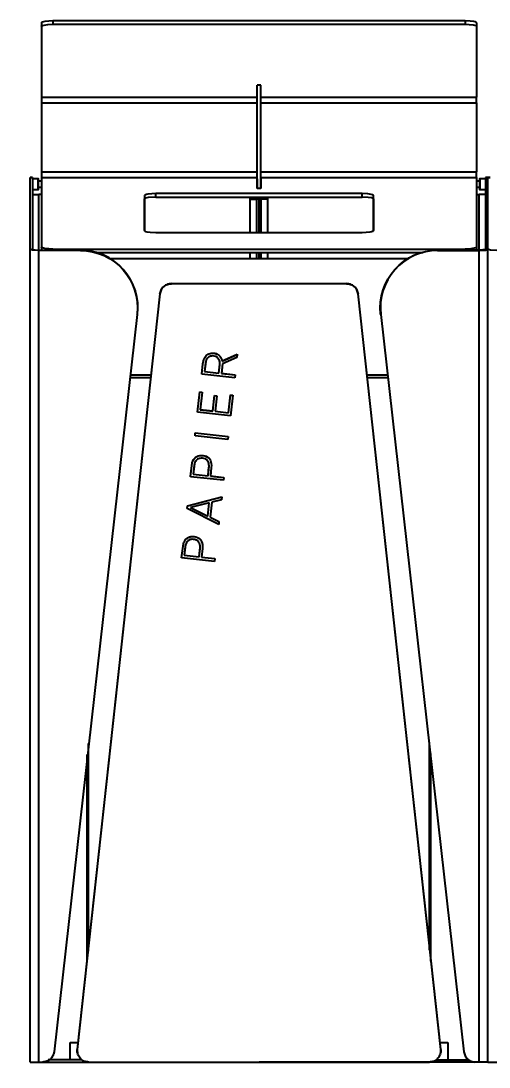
# Model space of a CAD drawing. Header units: millimetres. Extents: x 10782 to 23587, y 24555 to 29687.
# Drawn here: x 16756 to 17165, y 27637 to 28551 of the extents above; entities that cross this region are included whole.
import ezdxf

# ---------------------------------------------------------------- set-up
doc = ezdxf.new("R2010")
doc.units = ezdxf.units.MM
doc.header["$LTSCALE"] = 3
doc.layers.add('DomyÅ›lny', color=7, linetype='Continuous')
doc.styles.get("Standard").update_dxf_attribs({"font": 'arial.ttf'})
doc.dimstyles.new('MATEUSZ', dxfattribs={"dimtxt": 35, "dimasz": 16, "dimexe": 0.18, "dimexo": 0.0625, "dimgap": 0.09, "dimtad": 0, "dimdec": 0, "dimdsep": 46, "dimtxsty": 'Standard', "dimblk": 'DOT', "dimcen": 0.09, "dimse1": 1, "dimse2": 1, "dimadec": 0, "dimazin": 0, "dimtfac": 1, "dimtdec": 0, "dimtofl": 0, "dimtmove": 0, "dimatfit": 3, "dimfxl": 1, "dimtolj": 1, "dimtzin": 0, "dimlwd": 9, "dimlwe": 9, "dimarcsym": 0})

# ---------------------------------------------------------------- blocks, each defined once
blk = doc.blocks.new('_Dot')
at = {"color": 0, "linetype": 'ByBlock', "lineweight": -2}
blk.add_line((-0.5, 0), (-1, 0), dxfattribs=at)
at = {"color": 0, "linetype": 'ByBlock', "const_width": 0.5}
blk.add_lwpolyline([(-0.25, 0, 1), (0.25, 0, 1)], format="xyb", close=True, dxfattribs=at)
blk = doc.blocks.new('*D37')
at = {"color": 0, "lineweight": 9, "transparency": 16777216}
for p, q in [((16779.82, 27395.24), (17513.17, 27395.24)), ((18347.82, 27395.24), (17614.46, 27395.24))]:
    blk.add_line(p, q, dxfattribs=at)
at = {"layer": 'Defpoints', "color": 0, "transparency": 16777216}
for p in [(16763.82, 27641.16), (18363.82, 27641.16), (18363.82, 27395.24)]:
    blk.add_point(p, dxfattribs=at)
at = {"color": 0, "lineweight": 9, "transparency": 16777216, "xscale": 16, "yscale": 16, "zscale": 16, "rotation": 180}
blk.add_blockref('_Dot', (16763.82, 27395.24), dxfattribs=at)
at = {"color": 0, "lineweight": 9, "transparency": 16777216, "xscale": 16, "yscale": 16, "zscale": 16}
blk.add_blockref('_Dot', (18363.82, 27395.24), dxfattribs=at)
at = {"color": 0, "transparency": 16777216, "insert": (17563.82, 27395.24), "char_height": 35, "attachment_point": 5}
blk.add_mtext('\\A1;1600', dxfattribs=at)
blk = doc.blocks.new('*D38')
at = {"color": 0, "lineweight": 9, "transparency": 16777216}
for p, q in [((16779.82, 27504.17), (16928.14, 27504.17)), ((17148.61, 27504.17), (17000.3, 27504.17))]:
    blk.add_line(p, q, dxfattribs=at)
at = {"layer": 'Defpoints', "color": 0, "transparency": 16777216}
for p in [(16763.82, 27641.16), (17164.61, 27641.16), (17164.61, 27504.17)]:
    blk.add_point(p, dxfattribs=at)
at = {"color": 0, "lineweight": 9, "transparency": 16777216, "xscale": 16, "yscale": 16, "zscale": 16, "rotation": 180}
blk.add_blockref('_Dot', (16763.82, 27504.17), dxfattribs=at)
at = {"color": 0, "lineweight": 9, "transparency": 16777216, "xscale": 16, "yscale": 16, "zscale": 16}
blk.add_blockref('_Dot', (17164.61, 27504.17), dxfattribs=at)
at = {"color": 0, "transparency": 16777216, "insert": (16964.22, 27504.17), "char_height": 35, "attachment_point": 5}
blk.add_mtext('\\A1;401', dxfattribs=at)

msp = doc.modelspace()

# ---------------------------------------------------------------- linework, layer by layer
at = {"layer": 'DomyÅ›lny'}
for p, q in [((16773.82, 28548.86), (16773.82, 28545.9)), ((17143.82, 28550.55), (16783.82, 28550.55)), ((16783.82, 28550.55), (16783.82, 28547.59)), ((17143.82, 28550.55), (17143.82, 28547.59)), ((17153.82, 28548.86), (17153.82, 28545.9)), ((16773.82, 28545.9), (16773.82, 28483.85)), ((16783.82, 28547.59), (17143.82, 28547.59)), ((17153.82, 28545.9), (17153.82, 28483.85)), ((16965.32, 28494.52), (16962.32, 28494.52)), ((16962.32, 28404.11), (16962.32, 28494.52)), ((16965.32, 28404.11), (16965.32, 28494.52)), ((16773.82, 28483.85), (16962.32, 28483.85)), ((16965.32, 28483.85), (17153.82, 28483.85)), ((16773.82, 28478.9), (16773.82, 28418.73)), ((16773.82, 28478.9), (16962.32, 28478.9)), ((16965.32, 28478.9), (17153.82, 28478.9)), ((17153.82, 28478.9), (17153.82, 28418.73)), ((16763.82, 28414), (16765.82, 28414)), ((16763.82, 28351.28), (16763.82, 28413.92)), ((16763.82, 28413.92), (16765.82, 28413.92)), ((16765.82, 28413.92), (16765.82, 28351.28)), ((16765.82, 28412.93), (16770.82, 28412.93)), ((16770.67, 28410.93), (16773.82, 28410.93)), ((16773.82, 28418.73), (16962.32, 28418.73)), ((16773.82, 28413.78), (16773.82, 28352.97)), ((16773.82, 28413.78), (16962.32, 28413.78)), ((16962.32, 28412.58), (16962.32, 28404.11)), ((16965.32, 28418.73), (17153.82, 28418.73)), ((16965.32, 28413.78), (17153.82, 28413.78)), ((16965.32, 28412.58), (16965.32, 28404.11)), ((17153.82, 28413.78), (17153.82, 28352.97)), ((17153.82, 28410.93), (17157.21, 28410.93)), ((17156.82, 28412.93), (17161.82, 28412.93)), ((17161.82, 28414), (17163.82, 28414)), ((17161.82, 28413.92), (17161.82, 28351.28)), ((17161.82, 28413.92), (17163.82, 28413.92)), ((17163.82, 28414), (17165.82, 28414)), ((17163.82, 28351.28), (17163.82, 28413.92)), ((17163.82, 28351.28), (17163.82, 28413.92)), ((17163.82, 28413.92), (17165.82, 28413.92)), ((16770.82, 28402.93), (16765.82, 28402.93)), ((16773.82, 28404.93), (16770.82, 28404.93)), ((16965.32, 28404.11), (16962.32, 28404.11)), ((17156.82, 28404.93), (17153.82, 28404.93)), ((17161.82, 28402.93), (17156.82, 28402.93)), ((16771.58, 28349.95), (16771.58, 28398.93)), ((16773.82, 28398.93), (16771.58, 28398.93)), ((16863.82, 28397.98), (16863.82, 28367.42)), ((16863.82, 28367.42), (16863.82, 28395.02)), ((17053.82, 28399.67), (16873.82, 28399.67)), ((16873.82, 28396.72), (16873.82, 28399.67)), ((16873.82, 28396.72), (17053.82, 28396.72)), ((16956.06, 28394.93), (16956.06, 28395.93)), ((16956.06, 28365.72), (16956.06, 28394.93)), ((16963.82, 28394.93), (16961.82, 28394.93)), ((16961.82, 28365.72), (16961.82, 28394.93)), ((16963.82, 28365.72), (16963.82, 28394.93)), ((16963.82, 28365.72), (16963.82, 28394.93)), ((16965.82, 28394.93), (16963.82, 28394.93)), ((16965.82, 28365.72), (16965.82, 28394.93)), ((16971.58, 28394.93), (16971.58, 28395.93)), ((16971.58, 28365.72), (16971.58, 28394.93)), ((17053.82, 28396.72), (17053.82, 28399.67)), ((17063.82, 28367.42), (17063.82, 28397.98)), ((17063.82, 28395.02), (17063.82, 28367.42)), ((17153.82, 28398.93), (17156.06, 28398.93)), ((17156.06, 28349.95), (17156.06, 28398.93)), ((16873.82, 28365.72), (17053.82, 28365.72)), ((16763.82, 27641.16), (16763.82, 28351.28)), ((16771.58, 28350.3), (16807.94, 28350.3)), ((16807.9, 28349.95), (16771.58, 28349.95)), ((16771.58, 27641.16), (16771.58, 28349.95)), ((16773.82, 28352.97), (16773.82, 28350.02)), ((16783.82, 28351.28), (16783.82, 28349.95)), ((16783.82, 28351.28), (17143.82, 28351.28)), ((16807.9, 28349.95), (16807.94, 28350.3)), ((16820.56, 28348.32), (17107.08, 28348.32)), ((16956.06, 28343.16), (16956.06, 28348.32)), ((16961.82, 28343.16), (16961.82, 28348.32)), ((16963.82, 28343.16), (16963.82, 28348.32)), ((16963.82, 28343.16), (16963.82, 28348.32)), ((16965.82, 28343.16), (16965.82, 28348.32)), ((16971.58, 28343.16), (16971.58, 28348.32)), ((17156.06, 28350.3), (17119.7, 28350.3)), ((17119.73, 28349.95), (17119.7, 28350.3)), ((17119.73, 28349.95), (17156.06, 28349.95)), ((17143.82, 28351.28), (17143.82, 28349.95)), ((17153.82, 28352.97), (17153.82, 28350.02)), ((17156.06, 27641.16), (17156.06, 28349.95)), ((17163.82, 27641.16), (17163.82, 28351.28)), ((16833.01, 28343.16), (17094.62, 28343.16)), ((16833.01, 28343.16), (17094.62, 28343.16)), ((17040.38, 28320.95), (16887.25, 28320.95)), ((16877.31, 28312.19), (16805.01, 27652.36)), ((16877.31, 28312.06), (16805.01, 27652.23)), ((16877.31, 28312.06), (16877.31, 28312.19)), ((17122.62, 27652.36), (17050.32, 28312.19)), ((17050.32, 28312.06), (17050.32, 28312.19)), ((17122.62, 27652.23), (17050.32, 28312.06)), ((16857.49, 28294.24), (16784.82, 27650.04)), ((16857.49, 28294.24), (16857.53, 28294.58)), ((17070.14, 28294.24), (17070.1, 28294.58)), ((17070.14, 28294.24), (17142.82, 27650.04)), ((16931.57, 28253.51), (16944.61, 28259.36)), ((16931.57, 28253.44), (16944.61, 28259.3)), ((16944.58, 28256.68), (16931.83, 28251.04)), ((16944.86, 28259.33), (16944.58, 28256.75)), ((16944.86, 28259.27), (16944.58, 28256.68)), ((16944.86, 28259.33), (16944.86, 28259.27)), ((16931.83, 28251.1), (16930.91, 28242.75)), ((16931.83, 28251.04), (16930.91, 28242.69)), ((16931.57, 28253.51), (16931.57, 28253.44)), ((16851.28, 28239.16), (16869.3, 28239.16)), ((16869.55, 28241.16), (16851.51, 28241.16)), ((16942.63, 28238.93), (16913.82, 28242.07)), ((16916.17, 28244.36), (16928.83, 28242.98)), ((16916.17, 28244.29), (16928.83, 28242.91)), ((16930.91, 28242.75), (16942.9, 28241.44)), ((16930.91, 28242.69), (16942.9, 28241.38)), ((16942.9, 28241.44), (16942.63, 28238.99)), ((16942.9, 28241.38), (16942.63, 28238.93)), ((17076.13, 28241.16), (17058.09, 28241.16)), ((17058.33, 28239.16), (17076.36, 28239.16)), ((16910.17, 28208.84), (16912.12, 28226.64)), ((16910.17, 28208.78), (16912.12, 28226.57)), ((16912.12, 28226.64), (16914.2, 28226.41)), ((16912.12, 28226.57), (16914.2, 28226.34)), ((16914.2, 28226.41), (16912.52, 28211.05)), ((16914.2, 28226.34), (16912.52, 28210.98)), ((16914.2, 28226.41), (16914.2, 28226.34)), ((16923.38, 28209.86), (16924.86, 28223.31)), ((16923.38, 28209.8), (16924.86, 28223.24)), ((16924.86, 28223.31), (16926.91, 28223.08)), ((16924.86, 28223.24), (16926.91, 28223.02)), ((16926.91, 28223.08), (16925.44, 28209.64)), ((16926.91, 28223.02), (16925.44, 28209.57)), ((16937.19, 28208.35), (16938.89, 28223.82)), ((16937.19, 28208.29), (16938.89, 28223.75)), ((16938.89, 28223.82), (16940.95, 28223.59)), ((16938.89, 28223.75), (16940.95, 28223.53)), ((16940.95, 28223.59), (16938.99, 28205.7)), ((16940.95, 28223.53), (16938.99, 28205.64)), ((16912.52, 28211.05), (16923.38, 28209.86)), ((16912.52, 28210.98), (16923.38, 28209.8)), ((16925.44, 28209.64), (16937.19, 28208.35)), ((16925.44, 28209.57), (16937.19, 28208.29)), ((16938.99, 28205.64), (16910.17, 28208.78)), ((16937.19, 28208.35), (16937.19, 28208.29)), ((16907.92, 28188.27), (16908.19, 28190.7)), ((16907.92, 28188.2), (16908.19, 28190.63)), ((16936.73, 28185.06), (16907.92, 28188.2)), ((16908.19, 28190.7), (16937, 28187.55)), ((16908.19, 28190.63), (16937, 28187.49)), ((16937, 28187.55), (16936.73, 28185.12)), ((16937, 28187.49), (16936.73, 28185.06)), ((16920.17, 28162.05), (16920.17, 28161.98)), ((16932.81, 28149.28), (16904, 28152.42)), ((16906.34, 28154.69), (16919.28, 28153.28)), ((16906.34, 28154.62), (16919.28, 28153.21)), ((16921.34, 28153.05), (16933.08, 28151.77)), ((16921.34, 28152.99), (16933.08, 28151.71)), ((16933.08, 28151.77), (16932.81, 28149.34)), ((16933.08, 28151.71), (16932.81, 28149.28)), ((16901.21, 28127.03), (16931.21, 28134.77)), ((16901.21, 28126.97), (16931.21, 28134.71)), ((16920.37, 28129.53), (16904.05, 28125.48)), ((16919.11, 28118.07), (16920.37, 28129.6)), ((16919.11, 28118), (16920.37, 28129.53)), ((16922.54, 28130.14), (16921.11, 28117.09)), ((16922.54, 28130.08), (16921.11, 28117.02)), ((16930.94, 28132.18), (16922.54, 28130.08)), ((16931.21, 28134.77), (16930.94, 28132.24)), ((16931.21, 28134.71), (16930.94, 28132.18)), ((16900.96, 28124.72), (16901.21, 28127.03)), ((16900.96, 28124.66), (16901.21, 28126.97)), ((16928.58, 28110.63), (16900.96, 28124.66)), ((16904.05, 28125.54), (16919.11, 28118.07)), ((16904.05, 28125.48), (16919.11, 28118)), ((16921.11, 28117.09), (16928.86, 28113.25)), ((16921.11, 28117.02), (16928.86, 28113.18)), ((16928.86, 28113.25), (16928.58, 28110.7)), ((16928.86, 28113.18), (16928.58, 28110.63)), ((16928.58, 28110.7), (16928.58, 28110.63)), ((16928.86, 28113.25), (16928.86, 28113.18)), ((16912.41, 28091.19), (16912.41, 28091.13)), ((16898.58, 28083.84), (16911.52, 28082.43)), ((16898.58, 28083.77), (16911.52, 28082.36)), ((16913.58, 28082.2), (16925.31, 28080.92)), ((16913.58, 28082.14), (16925.31, 28080.86)), ((16925.05, 28078.43), (16896.24, 28081.57)), ((16925.31, 28080.92), (16925.05, 28078.49)), ((16925.31, 28080.86), (16925.05, 28078.43)), ((16814.82, 27737.88), (16814.82, 27919.4)), ((17112.82, 27738.97), (17112.82, 27920.49)), ((16813.82, 27728.12), (16813.82, 27909.64)), ((17113.82, 27729.2), (17113.82, 27910.72)), ((16798.82, 27643.16), (16798.82, 27658.16)), ((16798.82, 27658.16), (16805.66, 27658.16)), ((17121.97, 27658.16), (17128.82, 27658.16)), ((17128.82, 27658.16), (17128.82, 27643.16)), ((16808.95, 27643.16), (16779.71, 27643.16)), ((17118.69, 27643.16), (17146.75, 27643.16)), ((16771.58, 27641.16), (16774.88, 27641.16)), ((16774.79, 27641.16), (16963.82, 27641.16)), ((16814.95, 27641.16), (17112.68, 27641.16)), ((17152.84, 27641.16), (16963.82, 27641.16)), ((17156.06, 27641.16), (17152.75, 27641.16))]:
    msp.add_line(p, q, dxfattribs=at)
for points in [[(16783.82, 28550.55, 0), (16776.75, 28550.05, 0), (16775.45, 28549.78, 0), (16774.52, 28549.48, 0), (16774.2, 28549.32, 0), (16774.08, 28549.24, 0), (16773.98, 28549.16, 0), (16773.91, 28549.09, 0), (16773.88, 28549.05, 0), (16773.86, 28549.01, 0), (16773.84, 28548.97, 0), (16773.83, 28548.93, 0), (16773.82, 28548.89, 0), (16773.82, 28548.86, 0)], [(17153.82, 28548.86, 0), (17153.81, 28548.89, 0), (17153.81, 28548.93, 0), (17153.79, 28548.97, 0), (17153.78, 28549.01, 0), (17153.75, 28549.05, 0), (17153.72, 28549.09, 0), (17153.65, 28549.16, 0), (17153.55, 28549.24, 0), (17153.43, 28549.32, 0), (17153.12, 28549.48, 0), (17152.7, 28549.63, 0), (17151.58, 28549.92, 0), (17148.41, 28550.36, 0), (17143.82, 28550.55, 0)], [(16773.82, 28545.9, 0), (16773.82, 28545.94, 0), (16773.83, 28545.97, 0), (16773.84, 28546.01, 0), (16773.86, 28546.05, 0), (16773.88, 28546.09, 0), (16773.91, 28546.13, 0), (16773.98, 28546.21, 0), (16774.08, 28546.29, 0), (16774.2, 28546.36, 0), (16774.52, 28546.52, 0), (16774.93, 28546.68, 0), (16776.05, 28546.97, 0), (16779.22, 28547.4, 0), (16783.82, 28547.59, 0)], [(17143.82, 28547.59, 0), (17150.89, 28547.1, 0), (17152.19, 28546.83, 0), (17153.12, 28546.52, 0), (17153.43, 28546.36, 0), (17153.55, 28546.29, 0), (17153.65, 28546.21, 0), (17153.72, 28546.13, 0), (17153.75, 28546.09, 0), (17153.78, 28546.05, 0), (17153.79, 28546.01, 0), (17153.81, 28545.97, 0), (17153.81, 28545.94, 0), (17153.82, 28545.9, 0)], [(16773.82, 28483.85, 0), (16773.82, 28483.64, 0), (16773.82, 28482.78, 0), (16773.82, 28478.9, 0)], [(17153.82, 28478.9, 0), (17153.82, 28483.85, 0)], [(16770.82, 28408.27, 0), (16770.82, 28411.7, 0), (16770.82, 28412.68, 0), (16770.82, 28412.89, 0), (16770.82, 28412.93, 0), (16770.82, 28412.93, 0), (16770.82, 28412.93, 0), (16770.82, 28412.93, 0), (16770.82, 28412.93, 0), (16770.82, 28412.93, 0), (16770.82, 28412.93, 0), (16770.82, 28412.93, 0), (16770.82, 28412.93, 0), (16770.82, 28412.93, 0), (16770.82, 28412.93, 0), (16770.82, 28412.93, 0), (16770.82, 28412.93, 0), (16770.82, 28412.93, 0), (16770.82, 28412.93, 0), (16770.82, 28412.93, 0), (16770.82, 28412.93, 0), (16770.82, 28412.93, 0), (16770.82, 28412.92, 0), (16770.82, 28412.89, 0), (16770.82, 28412.79, 0), (16770.82, 28412.33, 0), (16770.82, 28403.77, 0), (16770.82, 28402.94, 0), (16770.82, 28402.93, 0), (16770.82, 28402.93, 0), (16770.82, 28402.93, 0), (16770.82, 28402.93, 0), (16770.82, 28402.93, 0), (16770.82, 28402.93, 0), (16770.82, 28402.93, 0), (16770.82, 28402.93, 0), (16770.82, 28402.93, 0), (16770.82, 28402.93, 0), (16770.82, 28402.93, 0), (16770.82, 28402.93, 0), (16770.82, 28402.93, 0), (16770.82, 28402.93, 0), (16770.82, 28402.93, 0), (16770.82, 28402.94, 0), (16770.82, 28402.96, 0), (16770.82, 28403.07, 0), (16770.82, 28403.53, 0), (16770.82, 28407.93, 0)], [(16770.82, 28410.93, 0), (16770.82, 28410.93, 0), (16770.82, 28410.93, 0), (16770.82, 28410.93, 0), (16770.82, 28410.93, 0), (16770.82, 28410.93, 0), (16770.82, 28410.93, 0), (16770.82, 28410.93, 0), (16770.82, 28410.93, 0), (16770.82, 28410.93, 0), (16770.82, 28410.93, 0), (16770.82, 28410.92, 0), (16770.82, 28410.91, 0), (16770.82, 28410.84, 0), (16770.82, 28410.56, 0), (16770.82, 28404.93, 0)], [(16773.82, 28418.73, 0), (16773.82, 28413.78, 0)], [(17153.82, 28413.78, 0), (17153.82, 28413.99, 0), (17153.82, 28414.85, 0), (17153.82, 28418.73, 0)], [(16765.82, 28398.93, 0), (16765.82, 28398.93, 0), (16765.82, 28398.93, 0), (16765.82, 28398.93, 0), (16765.82, 28398.93, 0), (16765.82, 28398.93, 0), (16765.82, 28398.93, 0), (16765.82, 28398.93, 0), (16765.82, 28398.93, 0), (16765.82, 28398.93, 0), (16765.82, 28398.93, 0), (16765.83, 28398.93, 0), (16765.87, 28398.93, 0), (16766.01, 28398.93, 0), (16767.48, 28398.93, 0), (16771.58, 28398.93, 0)], [(16873.82, 28399.67, 0), (16866.75, 28399.18, 0), (16865.5, 28398.92, 0), (16864.58, 28398.63, 0), (16864.25, 28398.47, 0), (16864.12, 28398.39, 0), (16864.01, 28398.31, 0), (16863.93, 28398.23, 0), (16863.89, 28398.18, 0), (16863.87, 28398.14, 0), (16863.84, 28398.1, 0), (16863.83, 28398.06, 0), (16863.82, 28398.02, 0), (16863.82, 28397.98, 0)], [(16873.82, 28396.72, 0), (16867.02, 28396.27, 0), (16865.68, 28396.01, 0), (16864.67, 28395.7, 0), (16864.3, 28395.54, 0), (16864.15, 28395.46, 0), (16864.03, 28395.37, 0), (16863.94, 28395.29, 0), (16863.9, 28395.24, 0), (16863.87, 28395.2, 0), (16863.85, 28395.15, 0), (16863.83, 28395.11, 0), (16863.82, 28395.06, 0), (16863.82, 28395.02, 0)], [(16956.06, 28394.93, 0), (16961.82, 28394.93, 0)], [(16971.58, 28394.93, 0), (16965.82, 28394.93, 0)], [(17063.82, 28397.98, 0), (17063.81, 28398.02, 0), (17063.81, 28398.06, 0), (17063.79, 28398.1, 0), (17063.77, 28398.14, 0), (17063.74, 28398.18, 0), (17063.71, 28398.23, 0), (17063.62, 28398.31, 0), (17063.52, 28398.39, 0), (17063.23, 28398.55, 0), (17062.86, 28398.7, 0), (17061.85, 28398.99, 0), (17058.96, 28399.43, 0), (17053.82, 28399.67, 0)], [(17063.82, 28395.02, 0), (17063.81, 28395.06, 0), (17063.81, 28395.1, 0), (17063.79, 28395.14, 0), (17063.77, 28395.18, 0), (17063.75, 28395.22, 0), (17063.72, 28395.26, 0), (17063.64, 28395.33, 0), (17063.55, 28395.41, 0), (17063.29, 28395.57, 0), (17062.94, 28395.71, 0), (17062.01, 28395.99, 0), (17059.25, 28396.45, 0), (17053.82, 28396.72, 0)], [(17161.82, 28398.93, 0), (17161.82, 28398.93, 0), (17161.82, 28398.93, 0), (17161.82, 28398.93, 0), (17161.82, 28398.93, 0), (17161.82, 28398.93, 0), (17161.82, 28398.93, 0), (17161.82, 28398.93, 0), (17161.82, 28398.93, 0), (17161.82, 28398.93, 0), (17161.82, 28398.93, 0), (17161.81, 28398.93, 0), (17161.77, 28398.93, 0), (17161.63, 28398.93, 0), (17160.16, 28398.93, 0), (17156.06, 28398.93, 0)], [(16863.82, 28367.42, 0), (16863.82, 28367.38, 0), (16863.83, 28367.33, 0), (16863.84, 28367.29, 0), (16863.87, 28367.25, 0), (16863.89, 28367.21, 0), (16863.93, 28367.17, 0), (16864.01, 28367.09, 0), (16864.12, 28367.01, 0), (16864.4, 28366.85, 0), (16864.78, 28366.69, 0), (16865.79, 28366.41, 0), (16868.68, 28365.96, 0), (16873.82, 28365.72, 0)], [(17053.82, 28365.72, 0), (17060.89, 28366.22, 0), (17062.13, 28366.47, 0), (17063.06, 28366.77, 0), (17063.39, 28366.92, 0), (17063.52, 28367.01, 0), (17063.62, 28367.09, 0), (17063.71, 28367.17, 0), (17063.74, 28367.21, 0), (17063.77, 28367.25, 0), (17063.79, 28367.29, 0), (17063.81, 28367.33, 0), (17063.81, 28367.38, 0), (17063.82, 28367.42, 0)], [(16771.58, 28349.95, 0), (16766.02, 28350.35, 0), (16765.07, 28350.56, 0), (16764.38, 28350.78, 0), (16764.14, 28350.9, 0), (16764.04, 28350.96, 0), (16763.96, 28351.02, 0), (16763.9, 28351.08, 0), (16763.88, 28351.12, 0), (16763.86, 28351.15, 0), (16763.84, 28351.18, 0), (16763.83, 28351.21, 0), (16763.82, 28351.24, 0), (16763.82, 28351.28, 0)], [(16765.82, 28351.28, 0), (16765.82, 28351.25, 0), (16765.83, 28351.23, 0), (16765.84, 28351.2, 0), (16765.85, 28351.18, 0), (16765.87, 28351.15, 0), (16765.91, 28351.1, 0), (16765.97, 28351.05, 0), (16766.04, 28351.01, 0), (16766.23, 28350.91, 0), (16766.76, 28350.74, 0), (16768.33, 28350.47, 0), (16771.58, 28350.3, 0)], [(16783.82, 28351.28, 0), (16776.66, 28351.79, 0), (16775.44, 28352.05, 0), (16774.55, 28352.34, 0), (16774.24, 28352.49, 0), (16774.11, 28352.57, 0), (16774.01, 28352.65, 0), (16773.92, 28352.73, 0), (16773.89, 28352.77, 0), (16773.87, 28352.81, 0), (16773.84, 28352.85, 0), (16773.83, 28352.89, 0), (16773.82, 28352.93, 0), (16773.82, 28352.97, 0)], [(16807.9, 28349.95, 0), (16813.24, 28349.66, 0), (16818.49, 28348.82, 0), (16823.61, 28347.41, 0), (16828.51, 28345.5, 0), (16833.17, 28343.07, 0), (16837.51, 28340.2, 0), (16841.54, 28336.89, 0), (16845.19, 28333.18, 0), (16848.48, 28329.05, 0), (16851.33, 28324.57, 0), (16853.68, 28319.84, 0), (16855.52, 28314.9, 0), (16856.82, 28309.83, 0), (16857.58, 28304.67, 0), (16857.81, 28299.47, 0), (16857.49, 28294.24, 0)], [(16857.53, 28294.58, 0), (16857.85, 28299.9, 0), (16857.6, 28305.2, 0), (16856.8, 28310.44, 0), (16855.47, 28315.52, 0), (16853.61, 28320.42, 0), (16851.28, 28325.08, 0), (16848.47, 28329.46, 0), (16845.22, 28333.53, 0), (16841.51, 28337.29, 0), (16837.4, 28340.65, 0), (16832.97, 28343.55, 0), (16828.28, 28345.96, 0), (16823.38, 28347.84, 0), (16818.34, 28349.2, 0), (16813.19, 28350.02, 0), (16807.94, 28350.3, 0)], [(17070.1, 28294.58, 0), (17069.79, 28299.9, 0), (17070.03, 28305.2, 0), (17070.84, 28310.44, 0), (17072.17, 28315.52, 0), (17074.02, 28320.42, 0), (17076.36, 28325.08, 0), (17079.17, 28329.46, 0), (17082.42, 28333.53, 0), (17086.13, 28337.29, 0), (17090.24, 28340.65, 0), (17094.67, 28343.55, 0), (17099.36, 28345.96, 0), (17104.25, 28347.84, 0), (17109.3, 28349.2, 0), (17114.45, 28350.02, 0), (17119.7, 28350.3, 0)], [(17119.73, 28349.95, 0), (17114.39, 28349.66, 0), (17109.15, 28348.82, 0), (17104.03, 28347.41, 0), (17099.13, 28345.5, 0), (17094.47, 28343.07, 0), (17090.12, 28340.2, 0), (17086.1, 28336.89, 0), (17082.45, 28333.18, 0), (17079.15, 28329.05, 0), (17076.31, 28324.57, 0), (17073.95, 28319.84, 0), (17072.12, 28314.9, 0), (17070.82, 28309.83, 0), (17070.05, 28304.67, 0), (17069.83, 28299.47, 0), (17070.14, 28294.24, 0)], [(17153.82, 28352.97, 0), (17153.81, 28352.93, 0), (17153.8, 28352.89, 0), (17153.79, 28352.85, 0), (17153.76, 28352.8, 0), (17153.74, 28352.76, 0), (17153.7, 28352.72, 0), (17153.61, 28352.63, 0), (17153.5, 28352.55, 0), (17153.2, 28352.39, 0), (17152.81, 28352.23, 0), (17151.78, 28351.95, 0), (17148.88, 28351.51, 0), (17143.82, 28351.28, 0)], [(17156.06, 28349.95, 0), (17161.62, 28350.35, 0), (17162.56, 28350.56, 0), (17163.25, 28350.78, 0), (17163.5, 28350.9, 0), (17163.6, 28350.96, 0), (17163.68, 28351.02, 0), (17163.74, 28351.08, 0), (17163.76, 28351.12, 0), (17163.78, 28351.15, 0), (17163.8, 28351.18, 0), (17163.81, 28351.21, 0), (17163.82, 28351.24, 0), (17163.82, 28351.28, 0)], [(17161.82, 28351.28, 0), (17161.82, 28351.25, 0), (17161.81, 28351.23, 0), (17161.8, 28351.2, 0), (17161.79, 28351.18, 0), (17161.77, 28351.15, 0), (17161.72, 28351.1, 0), (17161.67, 28351.05, 0), (17161.6, 28351.01, 0), (17161.41, 28350.91, 0), (17160.88, 28350.74, 0), (17159.31, 28350.47, 0), (17156.06, 28350.3, 0)], [(17171.58, 28349.95, 0), (17166.02, 28350.35, 0), (17165.07, 28350.56, 0), (17164.38, 28350.78, 0), (17164.14, 28350.9, 0), (17164.04, 28350.96, 0), (17163.96, 28351.02, 0), (17163.9, 28351.08, 0), (17163.88, 28351.12, 0), (17163.86, 28351.15, 0), (17163.84, 28351.18, 0), (17163.83, 28351.21, 0), (17163.82, 28351.24, 0), (17163.82, 28351.28, 0)], [(16887.25, 28321.08, 0), (16885.54, 28320.93, 0), (16884.67, 28320.74, 0), (16883.8, 28320.47, 0), (16882.94, 28320.11, 0), (16882.11, 28319.66, 0), (16881.32, 28319.13, 0), (16880.58, 28318.53, 0), (16879.9, 28317.86, 0), (16879.29, 28317.13, 0), (16878.75, 28316.36, 0), (16878.3, 28315.55, 0), (16877.93, 28314.71, 0), (16877.65, 28313.87, 0), (16877.44, 28313.02, 0), (16877.31, 28312.19, 0)], [(16877.31, 28312.06, 0), (16877.65, 28313.74, 0), (16877.93, 28314.58, 0), (16878.3, 28315.42, 0), (16878.75, 28316.23, 0), (16879.29, 28317.01, 0), (16879.9, 28317.73, 0), (16880.58, 28318.4, 0), (16881.32, 28319, 0), (16882.11, 28319.53, 0), (16882.94, 28319.98, 0), (16883.8, 28320.34, 0), (16884.67, 28320.61, 0), (16885.54, 28320.8, 0), (16887.25, 28320.95, 0)], [(17050.32, 28312.19, 0), (17049.99, 28313.87, 0), (17049.7, 28314.71, 0), (17049.33, 28315.55, 0), (17048.88, 28316.36, 0), (17048.35, 28317.13, 0), (17047.74, 28317.86, 0), (17047.06, 28318.53, 0), (17046.32, 28319.13, 0), (17045.52, 28319.66, 0), (17044.69, 28320.11, 0), (17043.84, 28320.47, 0), (17042.97, 28320.74, 0), (17042.09, 28320.93, 0), (17040.38, 28321.08, 0)], [(17040.38, 28320.95, 0), (17042.09, 28320.8, 0), (17042.97, 28320.61, 0), (17043.84, 28320.34, 0), (17044.69, 28319.98, 0), (17045.52, 28319.53, 0), (17046.32, 28319, 0), (17047.06, 28318.4, 0), (17047.74, 28317.73, 0), (17048.35, 28317.01, 0), (17048.88, 28316.23, 0), (17049.33, 28315.42, 0), (17049.7, 28314.58, 0), (17049.99, 28313.74, 0), (17050.19, 28312.89, 0), (17050.32, 28312.06, 0)], [(16913.82, 28242.14, 0), (16914.8, 28251.07, 0), (16915.2, 28253.52, 0), (16915.52, 28254.65, 0), (16915.93, 28255.69, 0), (16916.42, 28256.63, 0), (16917, 28257.47, 0), (16917.66, 28258.22, 0), (16918.4, 28258.87, 0), (16919.21, 28259.41, 0), (16920.08, 28259.83, 0), (16921.01, 28260.14, 0), (16922, 28260.32, 0), (16923.05, 28260.39, 0), (16924.17, 28260.35, 0), (16925.28, 28260.19, 0), (16926.33, 28259.9, 0), (16927.3, 28259.48, 0), (16928.2, 28258.93, 0), (16929.03, 28258.25, 0), (16929.78, 28257.46, 0), (16930.41, 28256.6, 0), (16930.91, 28255.65, 0), (16931.3, 28254.62, 0), (16931.57, 28253.51, 0)], [(16913.82, 28242.07, 0), (16914.8, 28251, 0), (16915.2, 28253.46, 0), (16915.52, 28254.59, 0), (16915.93, 28255.62, 0), (16916.42, 28256.56, 0), (16917, 28257.41, 0), (16917.66, 28258.16, 0), (16918.4, 28258.81, 0), (16919.21, 28259.35, 0), (16920.08, 28259.77, 0), (16921.01, 28260.07, 0), (16922, 28260.26, 0), (16923.05, 28260.33, 0), (16924.17, 28260.28, 0), (16925.28, 28260.12, 0), (16926.33, 28259.83, 0), (16927.3, 28259.41, 0), (16928.2, 28258.86, 0), (16929.03, 28258.19, 0), (16929.78, 28257.4, 0), (16930.41, 28256.53, 0), (16930.91, 28255.58, 0), (16931.3, 28254.55, 0), (16931.57, 28253.44, 0)], [(16928.83, 28242.91, 0), (16929.34, 28247.52, 0), (16929.59, 28249.83, 0), (16929.7, 28251.04, 0), (16929.67, 28252.24, 0), (16929.47, 28253.35, 0), (16929.1, 28254.36, 0), (16928.86, 28254.84, 0), (16928.57, 28255.29, 0), (16927.89, 28256.11, 0), (16927.51, 28256.46, 0), (16927.1, 28256.77, 0), (16926.66, 28257.04, 0), (16926.19, 28257.28, 0), (16925.7, 28257.47, 0), (16924.63, 28257.74, 0), (16923.47, 28257.86, 0), (16922.36, 28257.82, 0), (16921.34, 28257.61, 0), (16920.87, 28257.45, 0), (16920.41, 28257.25, 0), (16919.98, 28257, 0), (16919.58, 28256.71, 0), (16919.19, 28256.39, 0), (16918.83, 28256.02, 0), (16918.2, 28255.19, 0), (16917.69, 28254.23, 0), (16917.3, 28253.13, 0), (16917.02, 28251.89, 0), (16916.17, 28244.29, 0)], [(16917.27, 28253.1, 0), (16916.17, 28244.36, 0)], [(16928.83, 28242.98, 0), (16929.41, 28248.22, 0), (16929.69, 28250.89, 0), (16929.67, 28252.26, 0), (16929.58, 28252.9, 0), (16929.44, 28253.52, 0)], [(16904, 28152.49, 0), (16905.52, 28164.66, 0), (16906.02, 28166.09, 0), (16906.68, 28167.35, 0), (16907.5, 28168.46, 0), (16908.47, 28169.39, 0), (16909.01, 28169.79, 0), (16909.57, 28170.13, 0), (16910.15, 28170.42, 0), (16910.77, 28170.66, 0), (16912.08, 28170.98, 0), (16913.5, 28171.09, 0), (16915.02, 28170.98, 0), (16916.49, 28170.69, 0), (16917.79, 28170.23, 0), (16918.94, 28169.6, 0), (16919.45, 28169.21, 0), (16919.92, 28168.79, 0), (16920.36, 28168.32, 0), (16920.75, 28167.81, 0), (16921.1, 28167.25, 0), (16921.4, 28166.66, 0), (16921.87, 28165.37, 0), (16922.15, 28163.93, 0), (16922.25, 28162.33, 0), (16922.17, 28160.59, 0), (16921.34, 28153.05, 0)], [(16904, 28152.42, 0), (16905.52, 28164.6, 0), (16906.02, 28166.02, 0), (16906.68, 28167.29, 0), (16907.5, 28168.39, 0), (16908.47, 28169.33, 0), (16909.01, 28169.72, 0), (16909.57, 28170.07, 0), (16910.15, 28170.36, 0), (16910.77, 28170.6, 0), (16912.08, 28170.91, 0), (16913.5, 28171.02, 0), (16915.02, 28170.92, 0), (16916.49, 28170.63, 0), (16917.79, 28170.17, 0), (16918.94, 28169.53, 0), (16919.45, 28169.15, 0), (16919.92, 28168.72, 0), (16920.36, 28168.25, 0), (16920.75, 28167.74, 0), (16921.1, 28167.19, 0), (16921.4, 28166.6, 0), (16921.87, 28165.31, 0), (16922.15, 28163.86, 0), (16922.25, 28162.27, 0), (16922.17, 28160.52, 0), (16921.34, 28152.99, 0)], [(16919.28, 28153.21, 0), (16919.8, 28157.95, 0), (16920.06, 28160.32, 0), (16920.17, 28161.68, 0), (16920.12, 28162.97, 0), (16919.92, 28164.13, 0), (16919.57, 28165.17, 0), (16919.33, 28165.64, 0), (16919.05, 28166.08, 0), (16918.74, 28166.49, 0), (16918.39, 28166.86, 0), (16918.01, 28167.19, 0), (16917.6, 28167.49, 0), (16917.16, 28167.75, 0), (16916.68, 28167.98, 0), (16915.63, 28168.33, 0), (16914.46, 28168.53, 0), (16913.27, 28168.57, 0), (16912.17, 28168.44, 0), (16911.66, 28168.32, 0), (16911.16, 28168.15, 0), (16910.69, 28167.94, 0), (16910.23, 28167.69, 0), (16909.8, 28167.39, 0), (16909.39, 28167.06, 0), (16909.02, 28166.68, 0), (16908.67, 28166.27, 0), (16908.36, 28165.82, 0), (16907.84, 28164.82, 0), (16907.45, 28163.66, 0), (16907.19, 28162.36, 0), (16906.34, 28154.62, 0)], [(16919.28, 28153.28, 0), (16919.89, 28158.78, 0), (16920.17, 28161.69, 0), (16920.11, 28163.18, 0), (16920, 28163.87, 0), (16919.84, 28164.51, 0)], [(16907.47, 28163.8, 0), (16906.34, 28154.69, 0)], [(16896.24, 28081.64, 0), (16897.76, 28093.81, 0), (16898.26, 28095.24, 0), (16898.92, 28096.5, 0), (16899.74, 28097.6, 0), (16900.71, 28098.54, 0), (16901.24, 28098.94, 0), (16901.8, 28099.28, 0), (16902.39, 28099.57, 0), (16903, 28099.81, 0), (16904.31, 28100.13, 0), (16905.73, 28100.24, 0), (16907.26, 28100.13, 0), (16908.72, 28099.84, 0), (16910.03, 28099.38, 0), (16911.17, 28098.75, 0), (16911.69, 28098.36, 0), (16912.16, 28097.94, 0), (16912.59, 28097.47, 0), (16912.99, 28096.96, 0), (16913.34, 28096.4, 0), (16913.64, 28095.81, 0), (16914.11, 28094.52, 0), (16914.39, 28093.08, 0), (16914.49, 28091.48, 0), (16914.4, 28089.74, 0), (16913.58, 28082.2, 0)], [(16896.24, 28081.57, 0), (16897.76, 28093.75, 0), (16898.26, 28095.17, 0), (16898.92, 28096.44, 0), (16899.74, 28097.54, 0), (16900.71, 28098.48, 0), (16901.24, 28098.87, 0), (16901.8, 28099.22, 0), (16902.39, 28099.51, 0), (16903, 28099.75, 0), (16904.31, 28100.06, 0), (16905.73, 28100.17, 0), (16907.26, 28100.07, 0), (16908.72, 28099.78, 0), (16910.03, 28099.32, 0), (16911.17, 28098.68, 0), (16911.69, 28098.3, 0), (16912.16, 28097.87, 0), (16912.59, 28097.4, 0), (16912.99, 28096.89, 0), (16913.34, 28096.34, 0), (16913.64, 28095.75, 0), (16914.11, 28094.46, 0), (16914.39, 28093.01, 0), (16914.49, 28091.42, 0), (16914.4, 28089.67, 0), (16913.58, 28082.14, 0)], [(16911.52, 28082.36, 0), (16912.04, 28087.1, 0), (16912.3, 28089.47, 0), (16912.4, 28090.83, 0), (16912.36, 28092.12, 0), (16912.16, 28093.28, 0), (16911.8, 28094.32, 0), (16911.56, 28094.79, 0), (16911.29, 28095.23, 0), (16910.97, 28095.64, 0), (16910.63, 28096.01, 0), (16910.25, 28096.34, 0), (16909.84, 28096.64, 0), (16909.39, 28096.9, 0), (16908.92, 28097.13, 0), (16907.87, 28097.47, 0), (16906.69, 28097.67, 0), (16905.51, 28097.72, 0), (16904.41, 28097.59, 0), (16903.89, 28097.47, 0), (16903.4, 28097.3, 0), (16902.92, 28097.09, 0), (16902.47, 28096.83, 0), (16902.04, 28096.54, 0), (16901.63, 28096.2, 0), (16901.25, 28095.83, 0), (16900.91, 28095.42, 0), (16900.6, 28094.97, 0), (16900.08, 28093.96, 0), (16899.69, 28092.81, 0), (16899.43, 28091.51, 0), (16898.58, 28083.77, 0)], [(16899.71, 28092.98, 0), (16898.58, 28083.84, 0)], [(16911.52, 28082.43, 0), (16912.13, 28087.95, 0), (16912.4, 28090.88, 0), (16912.34, 28092.37, 0), (16912.23, 28093.05, 0), (16912.06, 28093.69, 0)], [(16805.01, 27652.36, 0), (16804.95, 27651.42, 0), (16804.99, 27650.46, 0), (16805.11, 27649.5, 0), (16805.33, 27648.55, 0)], [(16814.95, 27641.16, 0), (16813.93, 27641.22, 0), (16812.89, 27641.38, 0), (16811.87, 27641.65, 0), (16810.88, 27642.03, 0), (16809.93, 27642.51, 0), (16809.04, 27643.09, 0), (16808.23, 27643.75, 0), (16807.51, 27644.48, 0), (16806.86, 27645.28, 0), (16806.29, 27646.16, 0), (16805.81, 27647.1, 0), (16805.43, 27648.09, 0), (16805.16, 27649.12, 0), (16805, 27650.16, 0), (16804.95, 27651.2, 0), (16805.01, 27652.23, 0)], [(17122.62, 27652.23, 0), (17122.68, 27651.2, 0), (17122.64, 27650.16, 0), (17122.48, 27649.12, 0), (17122.2, 27648.09, 0), (17121.83, 27647.1, 0), (17121.35, 27646.16, 0), (17120.78, 27645.28, 0), (17120.13, 27644.48, 0), (17119.4, 27643.75, 0), (17118.59, 27643.09, 0), (17117.71, 27642.51, 0), (17116.76, 27642.03, 0), (17115.77, 27641.65, 0), (17114.75, 27641.38, 0), (17113.71, 27641.22, 0), (17112.68, 27641.16, 0)], [(17122.32, 27648.62, 0), (17122.53, 27649.55, 0), (17122.65, 27650.49, 0), (17122.68, 27651.43, 0), (17122.62, 27652.36, 0)], [(16784.82, 27650.04, 0), (16784.67, 27649.12, 0), (16784.44, 27648.21, 0), (16784.12, 27647.34, 0), (16783.73, 27646.5, 0), (16783.26, 27645.7, 0), (16782.73, 27644.96, 0), (16782.13, 27644.27, 0), (16781.47, 27643.64, 0), (16780.76, 27643.07, 0), (16780, 27642.57, 0), (16779.21, 27642.15, 0), (16778.38, 27641.79, 0), (16777.53, 27641.52, 0), (16776.66, 27641.32, 0), (16775.79, 27641.2, 0), (16774.88, 27641.16, 0)], [(17142.82, 27650.04, 0), (17142.97, 27649.12, 0), (17143.2, 27648.21, 0), (17143.52, 27647.34, 0), (17143.91, 27646.5, 0), (17144.38, 27645.7, 0), (17144.91, 27644.96, 0), (17145.51, 27644.27, 0), (17146.17, 27643.64, 0), (17146.88, 27643.07, 0), (17147.64, 27642.57, 0), (17148.43, 27642.15, 0), (17149.26, 27641.79, 0), (17150.1, 27641.52, 0), (17150.98, 27641.32, 0), (17151.85, 27641.2, 0), (17152.75, 27641.16, 0)], [(16763.82, 27641.16, 0), (16763.82, 27641.16, 0), (16763.82, 27641.16, 0), (16763.82, 27641.16, 0), (16763.82, 27641.16, 0), (16763.82, 27641.16, 0), (16763.82, 27641.16, 0), (16763.82, 27641.16, 0), (16763.82, 27641.16, 0), (16763.82, 27641.16, 0), (16763.82, 27641.16, 0), (16763.83, 27641.16, 0), (16763.97, 27641.16, 0), (16764.61, 27641.16, 0), (16771.58, 27641.16, 0)], [(17163.82, 27641.16, 0), (17163.82, 27641.16, 0), (17163.82, 27641.16, 0), (17163.82, 27641.16, 0), (17163.82, 27641.16, 0), (17163.82, 27641.16, 0), (17163.82, 27641.16, 0), (17163.82, 27641.16, 0), (17163.82, 27641.16, 0), (17163.82, 27641.16, 0), (17163.82, 27641.16, 0), (17163.8, 27641.16, 0), (17163.67, 27641.16, 0), (17163.02, 27641.16, 0), (17156.06, 27641.16, 0)], [(17163.82, 27641.16, 0), (17163.82, 27641.16, 0), (17163.82, 27641.16, 0), (17163.82, 27641.16, 0), (17163.82, 27641.16, 0), (17163.82, 27641.16, 0), (17163.82, 27641.16, 0), (17163.82, 27641.16, 0), (17163.82, 27641.16, 0), (17163.82, 27641.16, 0), (17163.82, 27641.16, 0), (17163.83, 27641.16, 0), (17163.97, 27641.16, 0), (17164.61, 27641.16, 0), (17171.58, 27641.16, 0)]]:
    msp.add_polyline3d(points, dxfattribs=at)
msp.add_polyline3d([(17156.82, 28407.93, 0), (17156.82, 28412.93, 0), (17156.82, 28407.93, 0), (17156.82, 28402.93, 0)], close=True, dxfattribs=at)

# ---------------------------------------------------------------- dimensions: what is measured, and where the dimension line sits
for base, p2, picture, middle in [((18363.82, 27395.24), (18363.82, 27641.16), '*D37', (17563.82, 27395.24)), ((17164.61, 27504.17), (17164.61, 27641.16), '*D38', (16964.22, 27504.17))]:
    dim = msp.add_linear_dim(base=base, p1=(16763.82, 27641.16), p2=p2, dimstyle='MATEUSZ')
    dim.commit()
    dim.dimension.update_dxf_attribs({"geometry": picture, "text_midpoint": middle})

doc.saveas('drawing.dxf')
